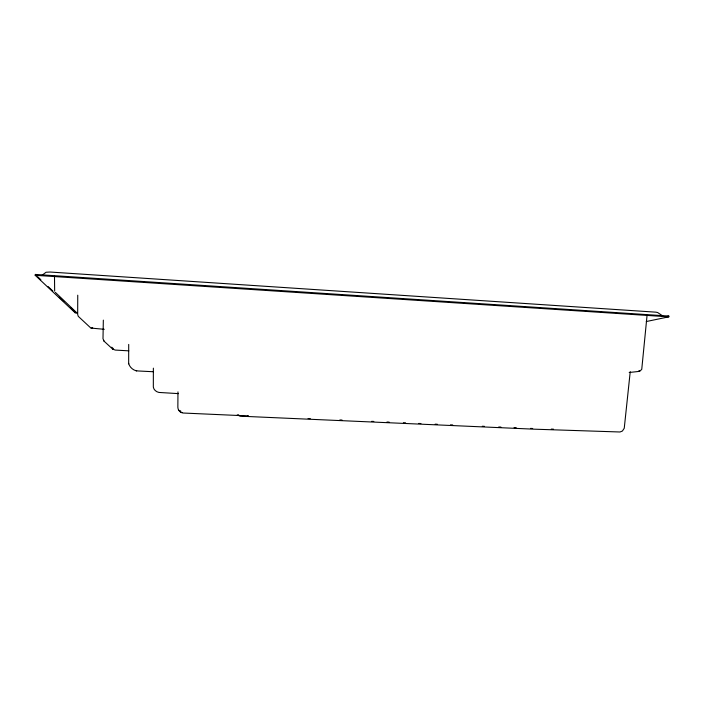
<?xml version="1.0" encoding="UTF-8"?>
<svg xmlns="http://www.w3.org/2000/svg" width="704" height="704" viewBox="0 0 704 704"><rect width="100%" height="100%" fill="white"/><g stroke="black" fill="none" stroke-linecap="round" stroke-linejoin="round"><path stroke-width="1.06" d="M54.49 276.126L54.657 291.192M153.49 371.747L138.415 370.982C134.059 371.21 129.589 367.479 128.665 363.414L128.709 344.414M646.246 321.552L668.782 316.844L668.8 316.061L35.253 274.428L35.2 275.299L75.187 312.822L77.387 312.954M75.187 312.822L75.231 312.18L70.435 307.648M647.002 315.973L641.749 369.336L639.734 371.342L629.2 372.486M41.624 275.598L46.059 272.254L50.16 272.034L655.926 312.171L657.624 312.523L662.666 315.902M639.39 370.621L638.898 370.718M666.653 316.51L668.8 316.061M630.23 371.694L624.246 428.252L622.406 431.033L619.986 431.992L533.755 429.167L240.099 416.161L237.274 414.867M551.294 429.097L553.476 429.167M308.07 418.519L310.262 418.616M339.838 419.936L342.03 420.033M371.615 421.344L373.806 421.441M386.954 422.022L389.145 422.118M403.392 422.752L405.583 422.849M418.73 423.438L420.922 423.535M435.169 424.16L437.36 424.266M450.507 424.846L452.698 424.943M482.284 426.254L484.475 426.351M498.714 426.985L500.905 427.082M514.052 427.662L516.243 427.759M530.49 428.393L532.682 428.49M128.823 350.847L115.245 350.073L112.587 349.043M104.254 329.305L90.86 328.064L78.258 316.334L77.678 314.477L77.748 295.187M35.2 275.299L668.782 316.844M136.074 370.779L136.673 370.85M247.597 415.835L248.424 415.941L183.234 413.028C180.4 412.826 177.822 410.168 177.857 407.299L177.962 391.908M92.699 327.818L92.013 327.694M91.256 328.258L91.846 328.434M239.017 415.272L238.339 414.911M153.366 368.157L153.331 387.086C153.78 390.465 157.573 392.85 160.89 392.559L178.402 393.624M180.33 410.802L180.796 411.136M181.166 412.474L178.71 410.256M103.33 320.135L102.995 338.774L104.227 341.317M103.866 340.991L112.913 349.334M111.716 347.178L113.291 348.647M37.655 276.698L40.85 279.717M48.048 286.51L52.844 291.042M59.242 297.079L64.038 301.611M55.405 292.406L77.431 313.386M128.674 363.396L128.7 363.889M182.301 412.57L181.685 412.43L182.301 412.57"/></g></svg>
